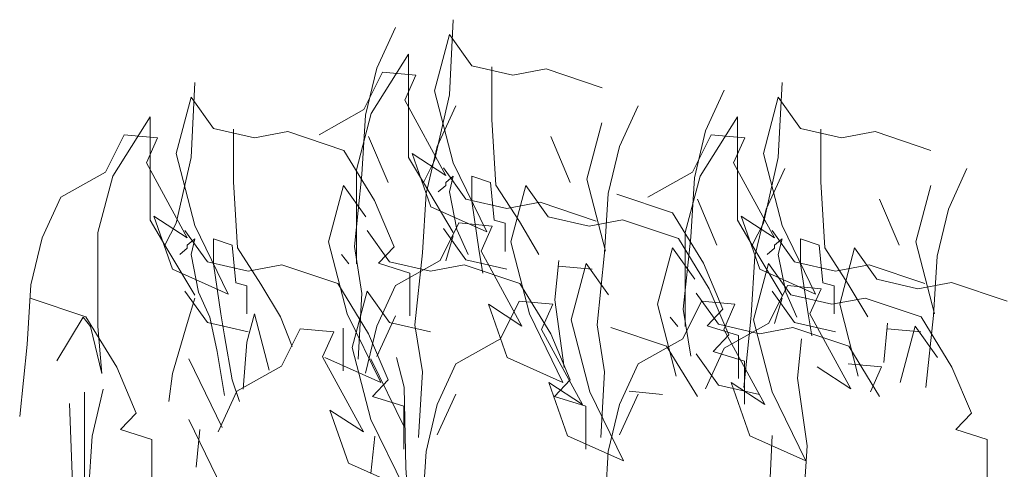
# Model space of a CAD drawing. Header units: millimetres. Extents: x -13324 to 13450, y -2140 to 8293.
# Drawn here: x -2678.6 to -2474.2, y 5042.4 to 5135.6 of the extents above; entities that cross this region are included whole.
import ezdxf

# ---------------------------------------------------------------- set-up
doc = ezdxf.new("R2010")
doc.units = ezdxf.units.MM
doc.header["$MEASUREMENT"] = 0
doc.layers.add('AS_3_6_018', color=92, linetype='Continuous', lineweight=9)

msp = doc.modelspace()

# ---------------------------------------------------------------- linework, layer by layer
at = {"layer": 'AS_3_6_018'}
for p, q in [((-2588.85, 5135.597), (-2589.62, 5120.057)), ((-2604.666, 5125.574), (-2600.812, 5133.991)), ((-2589.62, 5132.541), (-2592.704, 5120.886)), ((-2584.995, 5126.066), (-2589.62, 5132.541)), ((-2598.099, 5128.475), (-2605.807, 5116.172)), ((-2598.099, 5107.108), (-2598.099, 5128.475)), ((-2603.495, 5124.771), (-2607.349, 5117.001)), ((-2606.978, 5115.862), (-2604.666, 5125.574)), ((-2596.558, 5124.124), (-2603.495, 5124.771)), ((-2576.517, 5124.124), (-2584.995, 5126.066)), ((-2580.827, 5125.885), (-2580.827, 5114.988)), ((-2569.579, 5125.419), (-2576.517, 5124.124)), ((-2558.017, 5121.534), (-2569.579, 5125.419)), ((-2642.334, 5122.645), (-2643.105, 5107.106)), ((-2598.87, 5118.944), (-2596.558, 5124.124)), ((-2520.778, 5122.645), (-2521.549, 5107.106)), ((-2592.704, 5120.886), (-2588.85, 5105.994)), ((-2536.595, 5112.622), (-2532.741, 5121.039)), ((-2643.105, 5119.589), (-2646.188, 5107.935)), ((-2638.48, 5113.114), (-2643.105, 5119.589)), ((-2590.391, 5103.404), (-2598.87, 5118.944)), ((-2589.62, 5120.057), (-2592.704, 5106.46)), ((-2521.549, 5119.589), (-2524.632, 5107.935)), ((-2516.924, 5113.114), (-2521.549, 5119.589)), ((-2607.349, 5117.001), (-2616.599, 5111.822)), ((-2592.142, 5109.384), (-2588.288, 5117.801)), ((-2554.423, 5109.384), (-2550.569, 5117.801)), ((-2651.584, 5115.523), (-2659.292, 5103.221)), ((-2651.584, 5094.156), (-2651.584, 5115.523)), ((-2605.807, 5116.172), (-2608.891, 5104.518)), ((-2607.749, 5103.559), (-2606.978, 5115.862)), ((-2580.827, 5114.988), (-2580.017, 5101.367)), ((-2558.068, 5114.285), (-2561.151, 5102.63)), ((-2530.028, 5115.523), (-2537.736, 5103.221)), ((-2530.028, 5094.156), (-2530.028, 5115.523)), ((-2630.001, 5111.172), (-2638.48, 5113.114)), ((-2634.312, 5112.933), (-2634.312, 5102.036)), ((-2623.064, 5112.467), (-2630.001, 5111.172)), ((-2611.502, 5108.582), (-2623.064, 5112.467)), ((-2538.907, 5102.91), (-2536.595, 5112.622)), ((-2508.445, 5111.172), (-2516.924, 5113.114)), ((-2512.756, 5112.933), (-2512.756, 5102.036)), ((-2501.508, 5112.467), (-2508.445, 5111.172)), ((-2489.946, 5108.582), (-2501.508, 5112.467)), ((-2656.979, 5111.819), (-2660.834, 5104.05)), ((-2650.042, 5111.172), (-2656.979, 5111.819)), ((-2652.355, 5105.992), (-2650.042, 5111.172)), ((-2602.323, 5101.9), (-2606.377, 5111.435)), ((-2564.604, 5101.9), (-2568.658, 5111.435)), ((-2535.424, 5111.819), (-2539.278, 5104.05)), ((-2528.486, 5111.172), (-2535.424, 5111.819)), ((-2530.799, 5105.992), (-2528.486, 5111.172)), ((-2605.124, 5098.189), (-2611.502, 5108.582)), ((-2594.455, 5099.672), (-2592.142, 5109.384)), ((-2556.735, 5099.672), (-2554.423, 5109.384)), ((-2646.188, 5107.935), (-2642.334, 5093.042)), ((-2643.105, 5107.106), (-2646.188, 5093.508)), ((-2595.016, 5101.928), (-2598.099, 5107.108)), ((-2597.328, 5107.937), (-2590.391, 5103.404)), ((-2593.474, 5096.929), (-2597.328, 5107.937)), ((-2592.704, 5106.46), (-2595.016, 5101.928)), ((-2524.632, 5107.935), (-2520.778, 5093.042)), ((-2521.549, 5107.106), (-2524.632, 5093.508)), ((-2660.834, 5104.05), (-2670.083, 5098.87)), ((-2643.876, 5090.453), (-2652.355, 5105.992)), ((-2608.891, 5104.518), (-2608.891, 5085.093)), ((-2586.248, 5098.495), (-2590.873, 5104.969)), ((-2588.85, 5105.994), (-2581.912, 5091.75)), ((-2539.278, 5104.05), (-2548.527, 5098.87)), ((-2522.32, 5090.453), (-2530.799, 5105.992)), ((-2524.071, 5096.432), (-2520.217, 5104.85)), ((-2486.352, 5096.432), (-2482.498, 5104.85)), ((-2659.292, 5103.221), (-2662.375, 5091.566)), ((-2634.312, 5102.036), (-2633.501, 5088.415)), ((-2609.291, 5088.667), (-2607.749, 5103.559)), ((-2588.85, 5091.568), (-2595.016, 5101.928)), ((-2588.85, 5103.223), (-2590.391, 5101.928)), ((-2590.391, 5101.928), (-2590.391, 5101.28)), ((-2589.62, 5099.985), (-2588.85, 5103.223)), ((-2581.141, 5101.928), (-2584.995, 5103.223)), ((-2584.995, 5103.223), (-2584.995, 5098.043)), ((-2580.371, 5094.158), (-2581.141, 5101.928)), ((-2561.151, 5102.63), (-2557.297, 5087.738)), ((-2537.736, 5103.221), (-2540.819, 5091.566)), ((-2539.678, 5090.608), (-2538.907, 5102.91)), ((-2512.756, 5102.036), (-2511.945, 5088.415)), ((-2611.553, 5101.333), (-2614.636, 5089.679)), ((-2606.928, 5094.859), (-2611.553, 5101.333)), ((-2590.391, 5101.28), (-2591.933, 5099.985)), ((-2588.079, 5092.216), (-2589.62, 5099.985)), ((-2580.017, 5101.367), (-2575.152, 5093.875)), ((-2573.833, 5101.333), (-2576.917, 5089.679)), ((-2569.209, 5094.859), (-2573.833, 5101.333)), ((-2489.997, 5101.333), (-2493.08, 5089.679)), ((-2673.937, 5090.453), (-2670.083, 5098.87)), ((-2601.07, 5088.654), (-2605.124, 5098.189)), ((-2595.225, 5087.37), (-2594.455, 5099.672)), ((-2577.769, 5096.552), (-2586.248, 5098.495)), ((-2584.995, 5098.043), (-2583.454, 5087.683)), ((-2570.832, 5097.847), (-2577.769, 5096.552)), ((-2559.27, 5093.962), (-2570.832, 5097.847)), ((-2557.506, 5087.37), (-2556.735, 5099.672)), ((-2543.43, 5095.63), (-2554.993, 5099.515)), ((-2534.252, 5088.948), (-2538.305, 5098.483)), ((-2496.532, 5088.948), (-2500.586, 5098.483)), ((-2581.912, 5091.75), (-2593.474, 5096.929)), ((-2526.383, 5086.72), (-2524.071, 5096.432)), ((-2488.664, 5086.72), (-2486.352, 5096.432)), ((-2648.501, 5088.976), (-2651.584, 5094.156)), ((-2650.813, 5094.985), (-2643.876, 5090.453)), ((-2646.959, 5083.978), (-2650.813, 5094.985)), ((-2578.058, 5093.511), (-2580.371, 5094.158)), ((-2575.152, 5093.875), (-2571.098, 5087.065)), ((-2560.73, 5092.916), (-2569.209, 5094.859)), ((-2553.792, 5094.211), (-2560.73, 5092.916)), ((-2542.23, 5090.326), (-2553.792, 5094.211)), ((-2537.053, 5085.237), (-2543.43, 5095.63)), ((-2526.945, 5088.976), (-2530.028, 5094.156)), ((-2529.257, 5094.985), (-2522.32, 5090.453)), ((-2525.403, 5083.978), (-2529.257, 5094.985)), ((-2646.188, 5093.508), (-2648.501, 5088.976)), ((-2639.733, 5085.543), (-2644.358, 5092.018)), ((-2642.334, 5093.042), (-2635.397, 5078.798)), ((-2602.014, 5085.543), (-2606.639, 5092.018)), ((-2587.708, 5093.564), (-2591.562, 5085.794)), ((-2586.248, 5085.935), (-2590.873, 5092.41)), ((-2585.766, 5087.036), (-2588.079, 5092.216)), ((-2580.771, 5092.916), (-2587.708, 5093.564)), ((-2583.083, 5087.736), (-2580.771, 5092.916)), ((-2578.058, 5087.683), (-2578.058, 5093.511)), ((-2524.632, 5093.508), (-2526.945, 5088.976)), ((-2518.177, 5085.543), (-2522.802, 5092.018)), ((-2520.778, 5093.042), (-2513.841, 5078.798)), ((-2676.25, 5080.74), (-2673.937, 5090.453)), ((-2662.375, 5091.566), (-2662.375, 5072.141)), ((-2642.334, 5090.271), (-2643.876, 5088.976)), ((-2643.105, 5087.034), (-2642.334, 5090.271)), ((-2634.626, 5088.976), (-2638.48, 5090.271)), ((-2638.48, 5090.271), (-2638.48, 5085.091)), ((-2614.636, 5089.679), (-2610.782, 5074.787)), ((-2588.85, 5090.921), (-2590.391, 5085.741)), ((-2576.917, 5089.679), (-2573.063, 5074.787)), ((-2535.852, 5079.933), (-2542.23, 5090.326)), ((-2541.22, 5075.716), (-2539.678, 5090.608)), ((-2540.819, 5091.566), (-2540.819, 5072.141)), ((-2520.778, 5090.271), (-2522.32, 5088.976)), ((-2521.549, 5087.034), (-2520.778, 5090.271)), ((-2513.07, 5088.976), (-2516.924, 5090.271)), ((-2516.924, 5090.271), (-2516.924, 5085.091)), ((-2493.08, 5089.679), (-2489.226, 5074.787)), ((-2642.334, 5078.616), (-2648.501, 5088.976)), ((-2643.876, 5088.329), (-2645.417, 5087.034)), ((-2643.876, 5088.976), (-2643.876, 5088.329)), ((-2633.855, 5081.206), (-2634.626, 5088.976)), ((-2633.501, 5088.415), (-2628.636, 5080.923)), ((-2607.749, 5078.955), (-2609.291, 5088.667)), ((-2604.313, 5085.249), (-2601.07, 5088.654)), ((-2583.454, 5087.683), (-2582.683, 5083.151)), ((-2574.604, 5072.197), (-2583.083, 5087.736)), ((-2543.481, 5088.382), (-2546.565, 5076.727)), ((-2538.856, 5081.907), (-2543.481, 5088.382)), ((-2520.778, 5078.616), (-2526.945, 5088.976)), ((-2522.32, 5088.329), (-2523.862, 5087.034)), ((-2522.32, 5088.976), (-2522.32, 5088.329)), ((-2512.299, 5081.206), (-2513.07, 5088.976)), ((-2511.945, 5088.415), (-2507.081, 5080.923)), ((-2505.762, 5088.382), (-2508.845, 5076.727)), ((-2501.137, 5081.907), (-2505.762, 5088.382)), ((-2641.563, 5079.264), (-2643.105, 5087.034)), ((-2610.432, 5085.093), (-2611.974, 5087.036)), ((-2591.562, 5085.794), (-2600.812, 5080.614)), ((-2596.767, 5072.478), (-2595.225, 5087.37)), ((-2577.769, 5083.993), (-2586.248, 5085.935)), ((-2566.993, 5085.801), (-2567.804, 5077.629)), ((-2559.048, 5072.478), (-2557.506, 5087.37)), ((-2527.154, 5074.418), (-2526.383, 5086.72)), ((-2520.007, 5079.264), (-2521.549, 5087.034)), ((-2489.435, 5074.418), (-2488.664, 5086.72)), ((-2635.397, 5078.798), (-2646.959, 5083.978)), ((-2631.254, 5083.6), (-2639.733, 5085.543)), ((-2638.48, 5085.091), (-2636.938, 5074.731)), ((-2624.317, 5084.895), (-2631.254, 5083.6)), ((-2612.754, 5081.01), (-2624.317, 5084.895)), ((-2597.827, 5083.205), (-2604.313, 5085.249)), ((-2593.535, 5083.6), (-2602.014, 5085.543)), ((-2586.598, 5084.895), (-2593.535, 5083.6)), ((-2575.035, 5081.01), (-2586.598, 5084.895)), ((-2560.091, 5083.993), (-2567.029, 5084.64)), ((-2561.31, 5085.144), (-2564.393, 5073.489)), ((-2556.685, 5078.669), (-2561.31, 5085.144)), ((-2532.999, 5075.702), (-2537.053, 5085.237)), ((-2523.591, 5085.144), (-2526.674, 5073.489)), ((-2513.841, 5078.798), (-2525.403, 5083.978)), ((-2518.966, 5078.669), (-2523.591, 5085.144)), ((-2509.698, 5083.6), (-2518.177, 5085.543)), ((-2516.924, 5085.091), (-2515.383, 5074.731)), ((-2502.761, 5084.895), (-2509.698, 5083.6)), ((-2491.199, 5081.01), (-2502.761, 5084.895)), ((-2597.827, 5074.352), (-2597.827, 5083.205)), ((-2492.658, 5079.964), (-2501.137, 5081.907)), ((-2677.021, 5068.438), (-2676.25, 5080.74)), ((-2639.733, 5072.983), (-2644.358, 5079.458)), ((-2631.543, 5080.559), (-2633.855, 5081.206)), ((-2631.543, 5074.731), (-2631.543, 5080.559)), ((-2628.636, 5080.923), (-2624.583, 5074.113)), ((-2606.377, 5070.617), (-2612.754, 5081.01)), ((-2606.639, 5079.458), (-2609.722, 5067.804)), ((-2602.014, 5072.983), (-2606.639, 5079.458)), ((-2604.666, 5072.197), (-2600.812, 5080.614)), ((-2568.658, 5070.617), (-2575.035, 5081.01)), ((-2531.799, 5070.398), (-2535.852, 5079.933)), ((-2519.637, 5080.612), (-2523.491, 5072.842)), ((-2518.177, 5072.983), (-2522.802, 5079.458)), ((-2512.699, 5079.964), (-2519.637, 5080.612)), ((-2515.012, 5074.785), (-2512.699, 5079.964)), ((-2509.987, 5080.559), (-2512.299, 5081.206)), ((-2509.987, 5074.731), (-2509.987, 5080.559)), ((-2507.081, 5080.923), (-2503.027, 5074.113)), ((-2485.721, 5081.259), (-2492.658, 5079.964)), ((-2474.159, 5077.374), (-2485.721, 5081.259)), ((-2664.866, 5074.137), (-2676.429, 5078.021)), ((-2642.334, 5077.969), (-2643.876, 5072.789)), ((-2639.251, 5074.084), (-2641.563, 5079.264)), ((-2608.52, 5065.358), (-2607.749, 5078.955)), ((-2567.804, 5077.629), (-2565.851, 5063.647)), ((-2533.942, 5072.591), (-2538.567, 5079.066)), ((-2520.778, 5077.969), (-2522.32, 5072.789)), ((-2517.695, 5074.084), (-2520.007, 5079.264)), ((-2510.487, 5076.726), (-2518.966, 5078.669)), ((-2503.549, 5078.021), (-2510.487, 5076.726)), ((-2491.987, 5074.137), (-2503.549, 5078.021)), ((-2577.688, 5065.722), (-2581.542, 5076.729)), ((-2581.542, 5076.729), (-2574.604, 5072.197)), ((-2575.184, 5077.374), (-2579.038, 5069.604)), ((-2568.247, 5076.726), (-2575.184, 5077.374)), ((-2570.559, 5071.547), (-2568.247, 5076.726)), ((-2546.565, 5076.727), (-2542.711, 5061.835)), ((-2537.465, 5077.374), (-2541.319, 5069.604)), ((-2539.678, 5066.003), (-2541.22, 5075.716)), ((-2530.528, 5076.726), (-2537.465, 5077.374)), ((-2536.242, 5072.297), (-2532.999, 5075.702)), ((-2532.84, 5071.547), (-2530.528, 5076.726)), ((-2508.845, 5076.727), (-2504.991, 5061.835)), ((-2665.458, 5074.084), (-2670.854, 5065.019)), ((-2663.917, 5072.141), (-2665.458, 5074.084)), ((-2658.489, 5063.743), (-2664.866, 5074.137)), ((-2637.709, 5066.962), (-2639.251, 5074.084)), ((-2636.938, 5074.731), (-2636.168, 5070.199)), ((-2631.543, 5068.904), (-2630.001, 5074.731)), ((-2630.001, 5074.731), (-2626.918, 5063.077)), ((-2624.583, 5074.113), (-2622.15, 5067.983)), ((-2610.782, 5074.787), (-2603.844, 5060.542)), ((-2604.666, 5065.917), (-2600.812, 5074.334)), ((-2573.063, 5074.787), (-2566.125, 5060.542)), ((-2564.393, 5073.489), (-2560.539, 5058.597)), ((-2542.361, 5072.141), (-2543.903, 5074.084)), ((-2528.696, 5059.526), (-2527.154, 5074.418)), ((-2526.674, 5073.489), (-2522.82, 5058.597)), ((-2515.383, 5074.731), (-2514.612, 5070.199)), ((-2506.533, 5059.245), (-2515.012, 5074.785)), ((-2485.609, 5063.743), (-2491.987, 5074.137)), ((-2490.977, 5059.526), (-2489.435, 5074.418)), ((-2661.604, 5062.429), (-2663.917, 5072.141)), ((-2662.375, 5072.141), (-2661.604, 5062.429)), ((-2643.876, 5072.789), (-2646.959, 5062.429)), ((-2631.254, 5071.041), (-2639.733, 5072.983)), ((-2620.513, 5071.689), (-2624.367, 5063.919)), ((-2613.576, 5071.041), (-2620.513, 5071.689)), ((-2611.604, 5062.97), (-2611.604, 5071.824)), ((-2606.978, 5062.485), (-2604.666, 5072.197)), ((-2593.535, 5071.041), (-2602.014, 5072.983)), ((-2595.225, 5062.765), (-2596.767, 5072.478)), ((-2562.08, 5056.007), (-2570.559, 5071.547)), ((-2557.506, 5062.765), (-2559.048, 5072.478)), ((-2544.683, 5068.059), (-2556.245, 5071.944)), ((-2529.756, 5070.254), (-2536.242, 5072.297)), ((-2525.464, 5070.648), (-2533.942, 5072.591)), ((-2524.361, 5056.007), (-2532.84, 5071.547)), ((-2523.491, 5072.842), (-2532.741, 5067.662)), ((-2518.526, 5071.944), (-2525.464, 5070.648)), ((-2506.964, 5068.059), (-2518.526, 5071.944)), ((-2509.698, 5071.041), (-2518.177, 5072.983)), ((-2498.922, 5072.85), (-2499.733, 5064.677)), ((-2492.02, 5071.041), (-2498.957, 5071.689)), ((-2493.238, 5072.192), (-2496.322, 5060.537)), ((-2488.613, 5065.717), (-2493.238, 5072.192)), ((-2636.168, 5070.199), (-2634.626, 5061.134)), ((-2615.888, 5065.861), (-2613.576, 5071.041)), ((-2602.323, 5061.082), (-2606.377, 5070.617)), ((-2579.038, 5069.604), (-2588.288, 5064.424)), ((-2564.604, 5061.082), (-2568.658, 5070.617)), ((-2541.319, 5069.604), (-2550.569, 5064.424)), ((-2535.042, 5066.993), (-2531.799, 5070.398)), ((-2529.756, 5061.4), (-2529.756, 5070.254)), ((-2516.75, 5069.612), (-2517.561, 5061.439)), ((-2678.562, 5053.546), (-2677.021, 5068.438)), ((-2632.313, 5059.192), (-2631.543, 5068.904)), ((-2609.722, 5067.804), (-2605.868, 5052.911)), ((-2538.305, 5057.665), (-2544.683, 5068.059)), ((-2536.595, 5059.245), (-2532.741, 5067.662)), ((-2500.586, 5057.665), (-2506.964, 5068.059)), ((-2643.587, 5065.471), (-2636.65, 5051.226)), ((-2636.168, 5057.897), (-2637.709, 5066.962)), ((-2607.409, 5050.322), (-2615.888, 5065.861)), ((-2603.844, 5060.542), (-2615.407, 5065.722)), ((-2605.868, 5065.471), (-2598.93, 5051.226)), ((-2600.609, 5065.717), (-2598.987, 5059.587)), ((-2566.125, 5060.542), (-2577.688, 5065.722)), ((-2533.942, 5060.032), (-2538.567, 5066.506)), ((-2528.555, 5064.95), (-2535.042, 5066.993)), ((-2654.435, 5054.208), (-2658.489, 5063.743)), ((-2624.367, 5063.919), (-2633.617, 5058.739)), ((-2592.142, 5056.007), (-2588.288, 5064.424)), ((-2554.423, 5056.007), (-2550.569, 5064.424)), ((-2528.555, 5056.096), (-2528.555, 5064.95)), ((-2513.47, 5063.777), (-2506.533, 5059.245)), ((-2500.176, 5063.775), (-2507.113, 5064.422)), ((-2502.488, 5058.595), (-2500.176, 5063.775)), ((-2481.556, 5054.208), (-2485.609, 5063.743)), ((-2646.959, 5062.429), (-2647.73, 5056.602)), ((-2634.626, 5061.134), (-2633.084, 5056.602)), ((-2605.566, 5057.677), (-2602.323, 5061.082)), ((-2595.996, 5049.168), (-2595.225, 5062.765)), ((-2567.847, 5057.677), (-2564.604, 5061.082)), ((-2558.277, 5049.168), (-2557.506, 5062.765)), ((-2517.561, 5061.439), (-2515.608, 5047.457)), ((-2663.606, 5049.435), (-2661.294, 5059.147)), ((-2598.987, 5059.587), (-2598.656, 5042.881)), ((-2565.164, 5049.532), (-2569.018, 5060.539)), ((-2569.018, 5060.539), (-2562.08, 5056.007)), ((-2525.464, 5058.089), (-2533.942, 5060.032)), ((-2527.445, 5049.532), (-2531.299, 5060.539)), ((-2531.299, 5060.539), (-2524.361, 5056.007)), ((-2665.148, 5038.516), (-2665.148, 5058.588)), ((-2637.471, 5050.322), (-2633.617, 5058.739)), ((-2599.08, 5055.634), (-2605.566, 5057.677)), ((-2592.142, 5049.727), (-2588.288, 5058.145)), ((-2561.361, 5055.634), (-2567.847, 5057.677)), ((-2560.539, 5058.597), (-2553.601, 5044.352)), ((-2554.423, 5049.727), (-2550.569, 5058.145)), ((-2545.505, 5058.089), (-2552.442, 5058.737)), ((-2522.82, 5058.597), (-2515.882, 5044.352)), ((-2667.421, 5033.044), (-2668.231, 5056.2)), ((-2599.08, 5046.78), (-2599.08, 5055.634)), ((-2594.455, 5046.295), (-2592.142, 5056.007)), ((-2561.361, 5046.78), (-2561.361, 5055.634)), ((-2556.735, 5046.295), (-2554.423, 5056.007)), ((-2657.678, 5050.803), (-2654.435, 5054.208)), ((-2643.587, 5052.911), (-2636.65, 5038.667)), ((-2610.493, 5043.847), (-2614.347, 5054.854)), ((-2614.347, 5054.854), (-2607.409, 5050.322)), ((-2605.868, 5052.911), (-2598.93, 5038.667)), ((-2484.799, 5050.803), (-2481.556, 5054.208)), ((-2642.024, 5043.048), (-2641.253, 5050.818)), ((-2664.377, 5037.132), (-2663.606, 5049.435)), ((-2651.192, 5048.76), (-2657.678, 5050.803)), ((-2605.097, 5049.466), (-2605.868, 5041.696)), ((-2553.601, 5044.352), (-2565.164, 5049.532)), ((-2515.882, 5044.352), (-2527.445, 5049.532)), ((-2522.82, 5049.582), (-2523.591, 5032.747)), ((-2478.312, 5048.76), (-2484.799, 5050.803)), ((-2651.192, 5039.906), (-2651.192, 5048.76)), ((-2515.608, 5047.457), (-2516.419, 5033.836)), ((-2478.312, 5039.906), (-2478.312, 5048.76)), ((-2595.225, 5033.993), (-2594.455, 5046.295)), ((-2557.506, 5033.993), (-2556.735, 5046.295)), ((-2598.93, 5038.667), (-2610.493, 5043.847)), ((-2598.656, 5042.881), (-2597.846, 5031.984))]:
    msp.add_line(p, q, dxfattribs=at)

doc.saveas('drawing.dxf')
